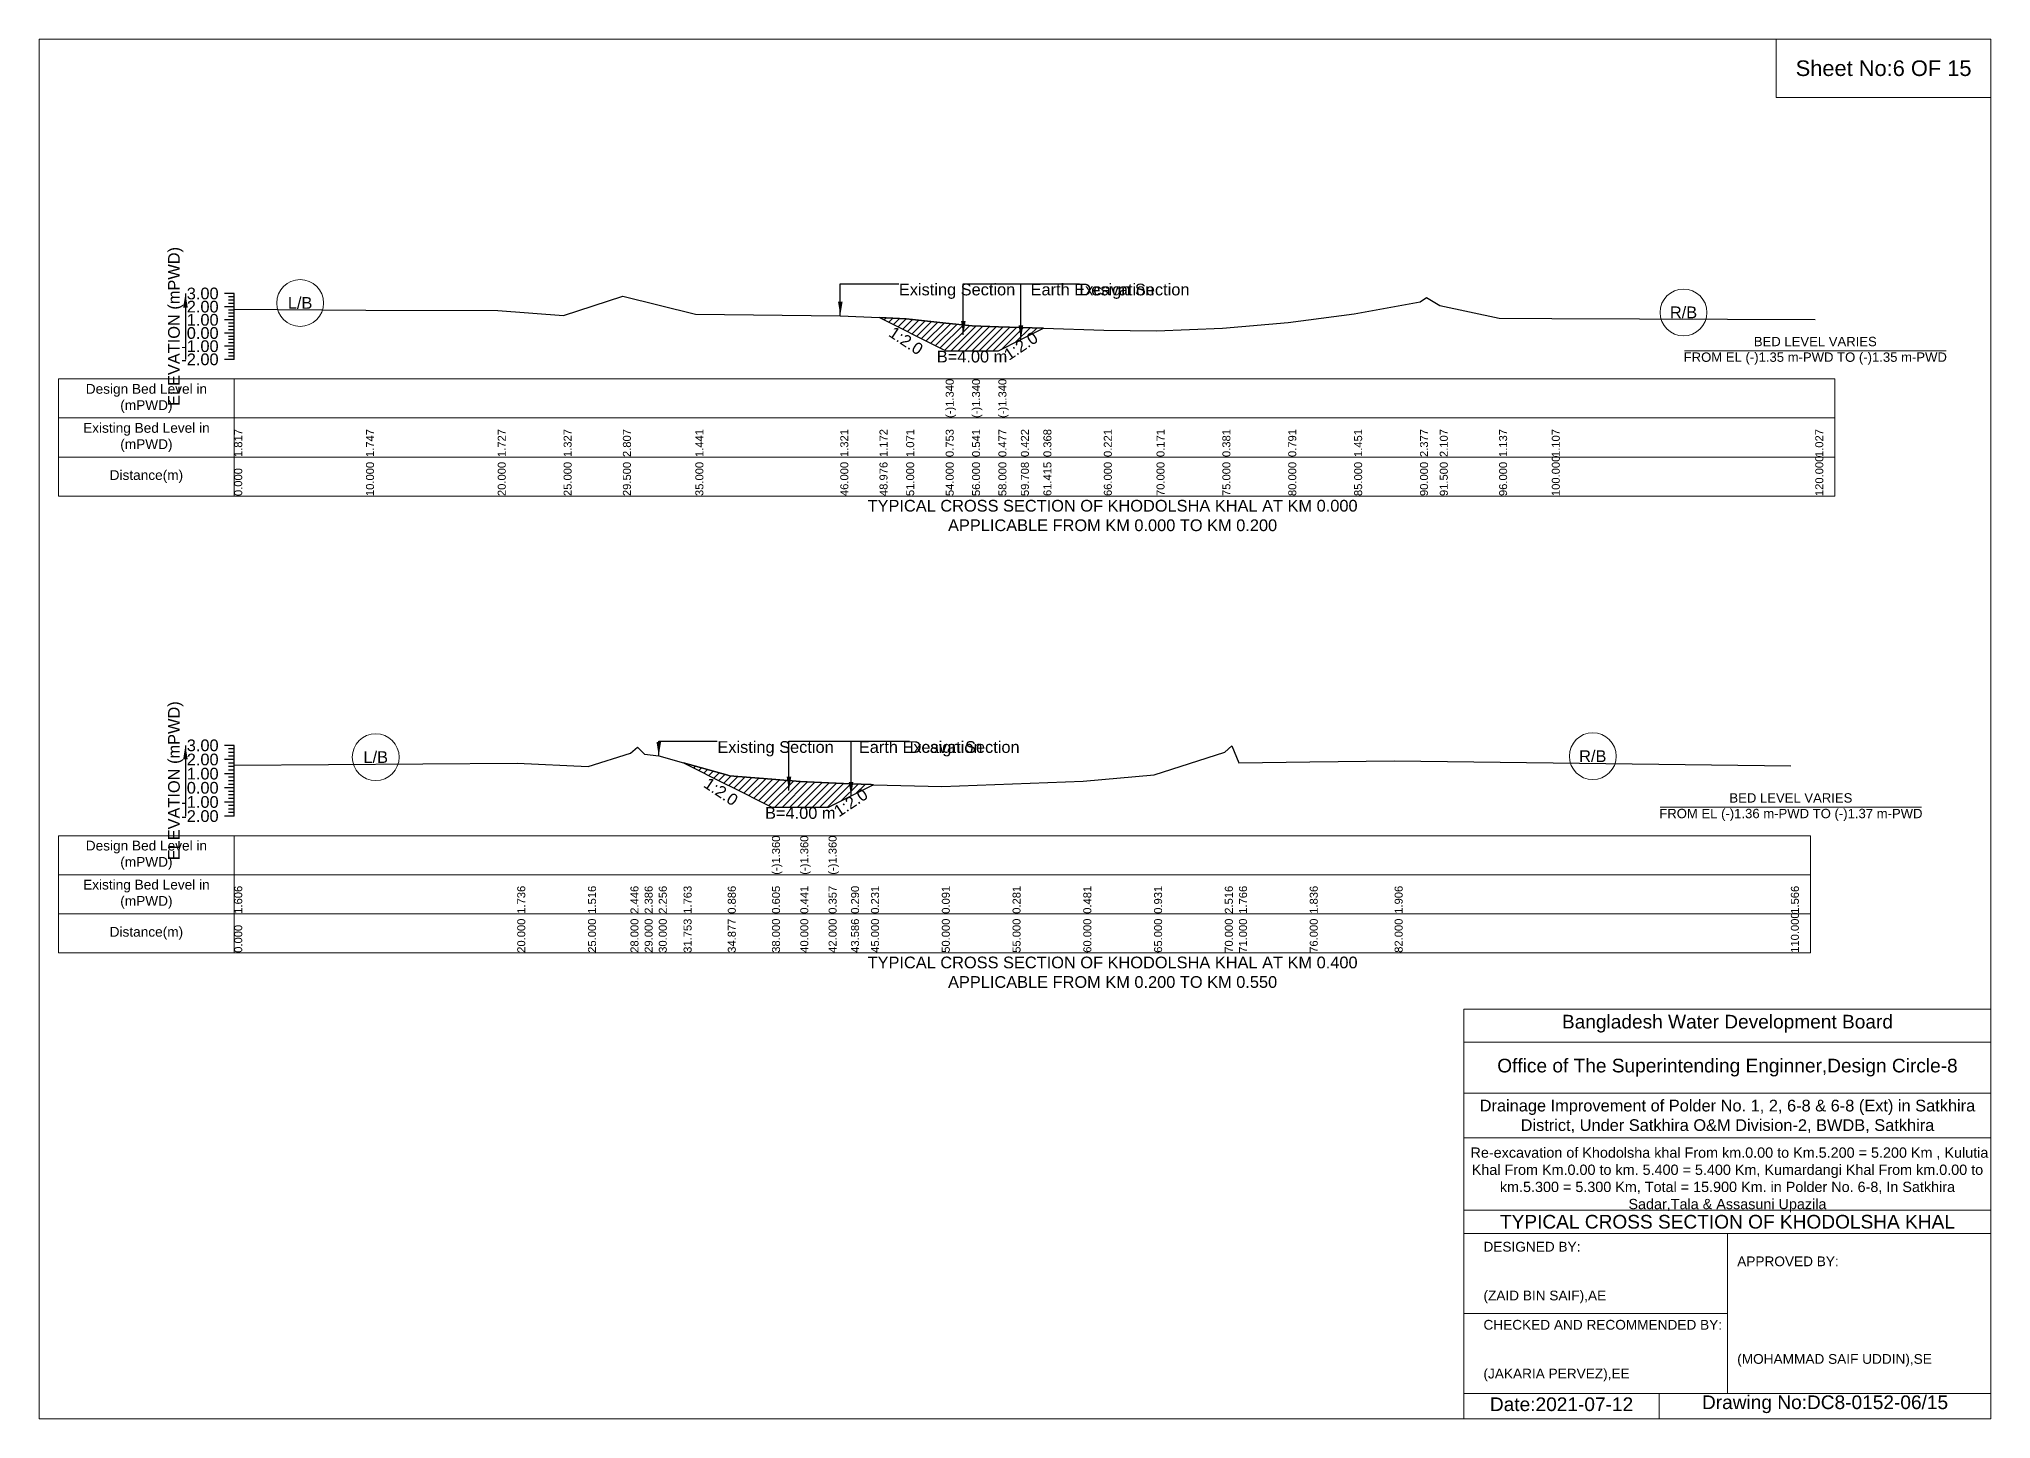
# Model space of a CAD drawing. Header units: inches. Extents: x 91000 to 568000, y -5656 to 0.
# Drawn here: x 150000 to 158000, y -5656 to 0 of the extents above; entities that cross this region are included whole.
import ezdxf

# ---------------------------------------------------------------- set-up
doc = ezdxf.new("R2010")
doc.units = ezdxf.units.IN
doc.header["$LTSCALE"] = 7
doc.header["$MEASUREMENT"] = 0
for name, color, linetype, lineweight in [('Cross section Data Border', 7, 'Continuous', 9), ('Cross Section Labels', 7, 'Continuous', 9), ('Existing_Bed_Level for Xsection', 7, 'Continuous', 25)]:
    doc.layers.add(name, color=color, linetype=linetype, lineweight=lineweight)
doc.styles.get("Standard").update_dxf_attribs({"font": 'arial.ttf'})
doc.dimstyles.get("Standard").update_dxf_attribs({"dimtxt": 0.18, "dimasz": 0.18, "dimexe": 0.18, "dimexo": 0.0625, "dimgap": 0.09, "dimtad": 0, "dimtih": 1, "dimtoh": 1, "dimdec": 4, "dimzin": 0, "dimdsep": 46, "dimtxsty": 'Standard', "dimcen": 0.09, "dimadec": 0, "dimazin": 0, "dimtfac": 1, "dimtdec": 4, "dimtofl": 0, "dimtmove": 0, "dimatfit": 3, "dimfxl": 1, "dimtolj": 1, "dimtzin": 0, "dimarcsym": 0})

msp = doc.modelspace()

# ---------------------------------------------------------------- hatches: boundary and pattern name
at = {"layer": 'Existing_Bed_Level for Xsection'}
h = msp.add_hatch(dxfattribs=at)
h.set_pattern_fill('ANSI31', color=256, scale=162, style=0)
h.paths.add_polyline_path([(153444.7, -1141.9), (153554, -1196.6), (153580.3, -1209.8), (153716, -1277.6), (153824, -1277.6), (153932, -1277.6), (154024.2, -1231.5), (154116.4, -1185.4), (154024.2, -1182.4), (153932, -1179.5), (153824, -1176), (153716, -1164.6), (153580.3, -1150.2), (153554, -1147.4)])
h = msp.add_hatch(dxfattribs=at)
h.set_pattern_fill('ANSI31', color=256, scale=174, style=0)
h.paths.add_polyline_path([(152641.7, -2967), (152822.8, -3057.6), (152830, -3061.2), (153004, -3148.2), (153120, -3148.2), (153236, -3148.2), (153328, -3102.2), (153410, -3061.2), (153420, -3056.2), (153410, -3055.9), (153328, -3052.4), (153236, -3048.6), (153120, -3043.7), (153004, -3034.2), (152830, -3019.9), (152822.8, -3017.9)])

# ---------------------------------------------------------------- linework, layer by layer
at = {"layer": 'Cross section Data Border'}
for points in [[(150080, -1393.2), (157360, -1393.2), (157360, -1873.2), (150080, -1873.2)], [(150080, -3265.3), (157260, -3265.3), (157260, -3745.3), (150080, -3745.3)]]:
    msp.add_lwpolyline(points, close=True, dxfattribs=at)
for points in [[(150800, -1393.2), (150800, -1873.2)], [(150080, -1553.2), (157360, -1553.2)], [(150080, -1713.2), (157360, -1713.2)], [(150800, -3265.3), (150800, -3745.3)], [(150080, -3425.3), (157260, -3425.3)], [(150080, -3585.3), (157260, -3585.3)]]:
    msp.add_lwpolyline(points, dxfattribs=at)
at = {"layer": 'Cross Section Labels'}
for points in [[(150000, 0), (158000, 0), (158000, -5656), (150000, -5656)], [(157120, 0), (158000, 0), (158000, -240), (157120, -240)]]:
    msp.add_lwpolyline(points, close=True, dxfattribs=at)
for points in [[(156744.2, -1277.6), (157815.8, -1277.6)], [(156644.2, -3148.2), (157715.8, -3148.2)], [(155840, -5656), (155840, -3976), (158000, -3976)], [(155840, -4112), (158000, -4112)], [(155840, -4320), (158000, -4320)], [(155840, -4504), (158000, -4504)], [(155840, -4800), (158000, -4800)], [(155840, -4896), (158000, -4896)], [(156920, -4896), (156920, -5552)], [(155840, -5224), (156920, -5224)], [(155840, -5552), (158000, -5552)], [(156640, -5552), (156640, -5656)]]:
    msp.add_lwpolyline(points, dxfattribs=at)
for centre in [(151070, -1082), (156740, -1120.6), (151380, -2943.4), (156368, -2939.6)]:
    msp.add_circle(centre, 96, dxfattribs=at)
at = {"layer": 'Existing_Bed_Level for Xsection'}
for points in [[(150800, -1043.2), (150760, -1043.2)], [(150800, -1097.2), (150760, -1097.2)], [(150800, -1056.7), (150776, -1056.7)], [(150800, -1070.2), (150776, -1070.2)], [(150800, -1083.7), (150776, -1083.7)], [(150800, -1110.7), (150776, -1110.7)], [(150800, -1313.2), (150800, -1259.2), (150800, -1205.2), (150800, -1151.2), (150800, -1097.2), (150800, -1043.2)], [(150800, -1107.1), (151340, -1110.9), (151880, -1112), (152150, -1133.6), (152393, -1053.7), (152690, -1127.4), (153284, -1133.9), (153444.7, -1141.9), (153554, -1147.4), (153580.3, -1150.2), (153716, -1164.6), (153716, -1164.6), (153824, -1176), (153824, -1176), (153932, -1179.5), (153932, -1179.5), (154024.2, -1182.4), (154116.4, -1185.4), (154364, -1193.3), (154580, -1196), (154850, -1184.7), (155120, -1162.5), (155390, -1126.9), (155660, -1076.9), (155687, -1059.1), (155741, -1091.5), (155984, -1143.8), (156200, -1145.5), (157280, -1149.8)], [(150800, -1151.2), (150760, -1151.2)], [(150800, -1124.2), (150776, -1124.2)], [(150800, -1137.7), (150776, -1137.7)], [(150800, -1164.7), (150776, -1164.7)], [(150800, -1178.2), (150776, -1178.2)], [(150800, -1191.7), (150776, -1191.7)], [(150800, -1205.2), (150760, -1205.2)], [(150800, -1259.2), (150760, -1259.2)], [(150800, -1218.7), (150776, -1218.7)], [(150800, -1232.2), (150776, -1232.2)], [(150800, -1245.7), (150776, -1245.7)], [(150800, -1272.7), (150776, -1272.7)], [(150800, -1313.2), (150760, -1313.2)], [(150800, -1286.2), (150776, -1286.2)], [(150800, -1299.7), (150776, -1299.7)], [(150800, -2895.3), (150760, -2895.3)], [(150800, -2953.3), (150760, -2953.3)], [(150800, -2909.8), (150776, -2909.8)], [(150800, -2924.3), (150776, -2924.3)], [(150800, -2938.8), (150776, -2938.8)], [(150800, -3185.3), (150800, -3127.3), (150800, -3069.3), (150800, -3011.3), (150800, -2953.3), (150800, -2895.3)], [(150800, -2976.1), (151960, -2968.6), (152250, -2981.3), (152424, -2927.4), (152453, -2901.9), (152482, -2930.9), (152540, -2938.4), (152641.7, -2967), (152822.8, -3017.9), (152830, -3019.9), (153004, -3034.2), (153004, -3034.2), (153120, -3043.7), (153120, -3043.7), (153236, -3048.6), (153236, -3048.6), (153328, -3052.4), (153410, -3055.9), (153420, -3056.2), (153700, -3064), (153990, -3053), (154280, -3041.4), (154570, -3015.3), (154860, -2923.3), (154889, -2897.2), (154918, -2966.8), (155208, -2962.8), (155556, -2958.7), (157180, -2978.4)], [(150800, -3011.3), (150760, -3011.3)], [(150800, -2967.8), (150776, -2967.8)], [(150800, -2982.3), (150776, -2982.3)], [(150800, -2996.8), (150776, -2996.8)], [(150800, -3025.8), (150776, -3025.8)], [(150800, -3069.3), (150760, -3069.3)], [(150800, -3040.3), (150776, -3040.3)], [(150800, -3054.8), (150776, -3054.8)], [(150800, -3083.8), (150776, -3083.8)], [(150800, -3098.3), (150776, -3098.3)], [(150800, -3112.8), (150776, -3112.8)], [(150800, -3127.3), (150760, -3127.3)], [(150800, -3185.3), (150760, -3185.3)], [(150800, -3141.8), (150776, -3141.8)], [(150800, -3156.3), (150776, -3156.3)], [(150800, -3170.8), (150776, -3170.8)]]:
    msp.add_lwpolyline(points, dxfattribs=at)
for points in [[(153444.7, -1141.9), (153444.7, -1141.9), (153554, -1196.6), (153580.3, -1209.8), (153716, -1277.6), (153716, -1277.6), (153824, -1277.6), (153824, -1277.6), (153932, -1277.6), (153932, -1277.6), (154024.2, -1231.5), (154116.4, -1185.4), (154116.4, -1185.4), (154116.4, -1185.4), (154024.2, -1182.4), (153932, -1179.5), (153932, -1179.5), (153824, -1176), (153824, -1176), (153716, -1164.6), (153716, -1164.6), (153580.3, -1150.2), (153554, -1147.4), (153444.7, -1141.9)], [(152641.7, -2967), (152822.8, -3057.6), (152830, -3061.2), (153004, -3148.2), (153004, -3148.2), (153120, -3148.2), (153120, -3148.2), (153236, -3148.2), (153236, -3148.2), (153328, -3102.2), (153410, -3061.2), (153420, -3056.2), (153420, -3056.2), (153420, -3056.2), (153410, -3055.9), (153328, -3052.4), (153236, -3048.6), (153236, -3048.6), (153120, -3043.7), (153120, -3043.7), (153004, -3034.2), (153004, -3034.2), (152830, -3019.9), (152822.8, -3017.9)]]:
    msp.add_lwpolyline(points, close=True, dxfattribs=at)

# ---------------------------------------------------------------- texts
at = {"layer": 'Cross section Data Border', "char_height": 40, "width": 640, "attachment_point": 5}
for s, insert in [('Design Bed Level in (mPWD)', (150440, -1473.2)), ('Existing Bed Level in (mPWD)', (150440, -1633.2)), ('Distance(m)', (150440, -1793.2)), ('Design Bed Level in (mPWD)', (150440, -3345.3)), ('Existing Bed Level in (mPWD)', (150440, -3505.3)), ('Distance(m)', (150440, -3665.3))]:
    msp.add_mtext(s, dxfattribs=dict(at, insert=insert))
at = {"layer": 'Cross Section Labels'}
for s, insert, char_height, attachment_point in [('Sheet No:6 OF 15', (157560, -120), 64, 5), ('Existing Section', (153524, -1002.7), 48, 1), ('Earth Excavation', (154064, -1002.7), 48, 1), ('Design Section', (154264.2, -1002.7), 48, 1), ('L/B', (151070, -1082), 48, 5), ('R/B', (156740, -1120.6), 48, 5), ('B=4.00 m', (153824, -1277.6), 48, 2), ('BED LEVEL VARIES ^JFROM EL (-)1.35 m-PWD TO (-)1.35 m-PWD', (157280, -1277.6), 38.4, 5), ('TYPICAL CROSS SECTION OF KHODOLSHA KHAL AT KM 0.000^JAPPLICABLE FROM KM 0.000 TO KM 0.200', (154400, -1953.2), 48, 5), ('Existing Section', (152780, -2877.9), 48, 1), ('Earth Excavation', (153360, -2877.9), 48, 1), ('Design Section', (153568, -2877.9), 48, 1), ('L/B', (151380, -2943.4), 48, 5), ('R/B', (156368, -2939.6), 48, 5), ('BED LEVEL VARIES ^JFROM EL (-)1.36 m-PWD TO (-)1.37 m-PWD', (157180, -3148.2), 38.4, 5), ('B=4.00 m', (153120, -3148.2), 48, 2), ('TYPICAL CROSS SECTION OF KHODOLSHA KHAL AT KM 0.400^JAPPLICABLE FROM KM 0.200 TO KM 0.550', (154400, -3825.3), 48, 5), ('Bangladesh Water Development Board', (156920, -4036), 56, 5), ('Office of The Superintending Enginner,Design Circle-8', (156920, -4216), 56, 5)]:
    msp.add_mtext(s, dxfattribs=dict(at, insert=insert, char_height=char_height, attachment_point=attachment_point))
at = {"layer": 'Cross Section Labels', "char_height": 48, "attachment_point": 2}
for insert, rotation in [((153566.8, -1216.5), 326.30993), ((154010.7, -1238.2), 33.69007), ((152808.3, -3064.8), 326.30993), ((153313.5, -3109.4), 33.69007)]:
    msp.add_mtext('1:2.0', dxfattribs=dict(at, insert=insert, rotation=rotation))
at = {"layer": 'Cross Section Labels'}
for s, insert, char_height, width, attachment_point in [('Drainage Improvement of Polder No. 1, 2, 6-8 & 6-8 (Ext) in Satkhira District, Under Satkhira O&M Division-2, BWDB, Satkhira', (156920, -4416), 48, 2240, 5), (' Re-excavation of Khodolsha khal From km.0.00 to Km.5.200 = 5.200 Km , Kulutia Khal From Km.0.00 to km. 5.400 = 5.400 Km, Kumardangi Khal From km.0.00 to km.5.300 = 5.300 Km, Total = 15.900 Km. in Polder No. 6-8, In Satkhira Sadar,Tala & Assasuni Upazila', (156920, -4676), 42.1524, 2160, 5), ('TYPICAL CROSS SECTION OF KHODOLSHA KHAL', (156920, -4848), 56, 2240, 5), ('DESIGNED BY:^J^J^J(ZAID BIN SAIF),AE', (155920, -5056), 40, 1120, 4), ('APPROVED BY:^J^J^J^J^J^J(MOHAMMAD SAIF UDDIN),SE', (156960, -5216), 40, 1120, 4), ('CHECKED AND RECOMMENDED BY:^J^J^J(JAKARIA PERVEZ),EE', (155920, -5376), 40, 1120, 4), ('Date:2021-07-12', (156240, -5596), 56, 1120, 5), ('Drawing No:DC8-0152-06/15', (157320, -5596), 56, 1760, 5)]:
    msp.add_mtext(s, dxfattribs=dict(at, insert=insert, char_height=char_height, width=width, attachment_point=attachment_point))
at = {"layer": 'Existing_Bed_Level for Xsection', "rotation": 90}
for s, insert, char_height, attachment_point in [('ELEVATION (mPWD)', (150560, -1178.2), 48, 5), ('(-)1.340', (153716, -1553.2), 32.8, 1), ('(-)1.340', (153824, -1553.2), 32.8, 1), ('(-)1.340', (153932, -1553.2), 32.8, 1), ('1.817', (150800, -1713.2), 32.8, 1), ('1.747', (151340, -1713.2), 32.8, 1), ('1.727', (151880, -1713.2), 32.8, 1), ('1.327', (152150, -1713.2), 32.8, 1), ('2.807', (152393, -1713.2), 32.8, 1), ('1.441', (152690, -1713.2), 32.8, 1), ('1.321', (153284, -1713.2), 32.8, 1), ('1.172', (153444.7, -1713.2), 32.8, 1), ('1.071', (153554, -1713.2), 32.8, 1), ('0.753', (153716, -1713.2), 32.8, 1), ('0.541', (153824, -1713.2), 32.8, 1), ('0.477', (153932, -1713.2), 32.8, 1), ('0.422', (154024.2, -1713.2), 32.8, 1), ('0.368', (154116.4, -1713.2), 32.8, 1), ('0.221', (154364, -1713.2), 32.8, 1), ('0.171', (154580, -1713.2), 32.8, 1), ('0.381', (154850, -1713.2), 32.8, 1), ('0.791', (155120, -1713.2), 32.8, 1), ('1.451', (155390, -1713.2), 32.8, 1), ('2.377', (155660, -1713.2), 32.8, 1), ('2.107', (155741, -1713.2), 32.8, 1), ('1.137', (155984, -1713.2), 32.8, 1), ('1.107', (156200, -1713.2), 32.8, 1), ('1.027', (157280, -1713.2), 32.8, 1), ('10.000', (151340, -1873.2), 32.8, 1), ('20.000', (151880, -1873.2), 32.8, 1), ('25.000', (152150, -1873.2), 32.8, 1), ('29.500', (152393, -1873.2), 32.8, 1), ('35.000', (152690, -1873.2), 32.8, 1), ('46.000', (153284, -1873.2), 32.8, 1), ('48.976', (153444.7, -1873.2), 32.8, 1), ('51.000', (153554, -1873.2), 32.8, 1), ('54.000', (153716, -1873.2), 32.8, 1), ('56.000', (153824, -1873.2), 32.8, 1), ('58.000', (153932, -1873.2), 32.8, 1), ('59.708', (154024.2, -1873.2), 32.8, 1), ('61.415', (154116.4, -1873.2), 32.8, 1), ('66.000', (154364, -1873.2), 32.8, 1), ('70.000', (154580, -1873.2), 32.8, 1), ('75.000', (154850, -1873.2), 32.8, 1), ('80.000', (155120, -1873.2), 32.8, 1), ('85.000', (155390, -1873.2), 32.8, 1), ('90.000', (155660, -1873.2), 32.8, 1), ('91.500', (155741, -1873.2), 32.8, 1), ('96.000', (155984, -1873.2), 32.8, 1), ('100.000', (156200, -1873.2), 32.8, 1), ('120.000', (157280, -1873.2), 32.8, 1), ('0.000', (150800, -1873.2), 32.8, 1), ('ELEVATION (mPWD)', (150560, -3040.3), 48, 5), ('(-)1.360', (153004, -3425.3), 32.8, 1), ('(-)1.360', (153120, -3425.3), 32.8, 1), ('(-)1.360', (153236, -3425.3), 32.8, 1), ('1.606', (150800, -3585.3), 32.8, 1), ('1.736', (151960, -3585.3), 32.8, 1), ('1.516', (152250, -3585.3), 32.8, 1), ('2.446', (152424, -3585.3), 32.8, 1), ('2.386', (152482, -3585.3), 32.8, 1), ('2.256', (152540, -3585.3), 32.8, 1), ('1.763', (152641.7, -3585.3), 32.8, 1), ('0.886', (152822.8, -3585.3), 32.8, 1), ('0.605', (153004, -3585.3), 32.8, 1), ('0.441', (153120, -3585.3), 32.8, 1), ('0.357', (153236, -3585.3), 32.8, 1), ('0.290', (153328, -3585.3), 32.8, 1), ('0.231', (153410, -3585.3), 32.8, 1), ('0.091', (153700, -3585.3), 32.8, 1), ('0.281', (153990, -3585.3), 32.8, 1), ('0.481', (154280, -3585.3), 32.8, 1), ('0.931', (154570, -3585.3), 32.8, 1), ('2.516', (154860, -3585.3), 32.8, 1), ('1.766', (154918, -3585.3), 32.8, 1), ('1.836', (155208, -3585.3), 32.8, 1), ('1.906', (155556, -3585.3), 32.8, 1), ('1.566', (157180, -3585.3), 32.8, 1), ('110.000', (157180, -3745.3), 32.8, 1), ('0.000', (150800, -3745.3), 32.8, 1), ('20.000', (151960, -3745.3), 32.8, 1), ('25.000', (152250, -3745.3), 32.8, 1), ('28.000', (152424, -3745.3), 32.8, 1), ('29.000', (152482, -3745.3), 32.8, 1), ('30.000', (152540, -3745.3), 32.8, 1), ('31.753', (152641.7, -3745.3), 32.8, 1), ('34.877', (152822.8, -3745.3), 32.8, 1), ('38.000', (153004, -3745.3), 32.8, 1), ('40.000', (153120, -3745.3), 32.8, 1), ('42.000', (153236, -3745.3), 32.8, 1), ('43.586', (153328, -3745.3), 32.8, 1), ('45.000', (153410, -3745.3), 32.8, 1), ('50.000', (153700, -3745.3), 32.8, 1), ('55.000', (153990, -3745.3), 32.8, 1), ('60.000', (154280, -3745.3), 32.8, 1), ('65.000', (154570, -3745.3), 32.8, 1), ('70.000', (154860, -3745.3), 32.8, 1), ('71.000', (154918, -3745.3), 32.8, 1), ('76.000', (155208, -3745.3), 32.8, 1), ('82.000', (155556, -3745.3), 32.8, 1)]:
    msp.add_mtext(s, dxfattribs=dict(at, insert=insert, char_height=char_height, attachment_point=attachment_point))
at = {"layer": 'Existing_Bed_Level for Xsection', "char_height": 48, "attachment_point": 6}
for s, insert in [('3.00', (150736, -1043.2)), ('2.00', (150736, -1097.2)), ('0.00', (150736, -1205.2)), ('1.00', (150736, -1151.2)), ('-1.00', (150736, -1259.2)), ('-2.00', (150736, -1313.2)), ('3.00', (150736, -2895.3)), ('2.00', (150736, -2953.3)), ('1.00', (150736, -3011.3)), ('-1.00', (150736, -3127.3)), ('0.00', (150736, -3069.3)), ('-2.00', (150736, -3185.3))]:
    msp.add_mtext(s, dxfattribs=dict(at, insert=insert))

# ---------------------------------------------------------------- leaders
at = {"layer": 'Cross Section Labels', "annotation_type": 0, "has_hookline": 1, "hookline_direction": 0}
for points, text_width in [([(153284, -1133.9), (153284, -1002.7), (153523.9, -1002.7)], 467.2), ([(153788.2, -1212.7), (153788.2, -1002.7), (154063.9, -1002.7)], 497), ([(154024.2, -1231.5), (154024.2, -1002.7), (154264.1, -1002.7)], 441.2), ([(152540, -2938.4), (152540, -2877.9), (152779.9, -2877.9)], 467.2), ([(153073.6, -3080.5), (153073.6, -2877.9), (153359.9, -2877.9)], 497), ([(153328, -3102.2), (153328, -2877.9), (153567.9, -2877.9)], 441.2)]:
    msp.add_leader(points, dimstyle='Standard', override={"dimasz": 57.6}, dxfattribs=dict(at, text_width=text_width))
at = {"layer": 'Existing_Bed_Level for Xsection'}
for points in [[(150600, -1043.2), (150600, -1313.2)], [(150600, -2895.3), (150600, -3185.3)]]:
    msp.add_leader(points, dimstyle='Standard', override={"dimasz": 57.6}, dxfattribs=at)

doc.saveas('drawing.dxf')
